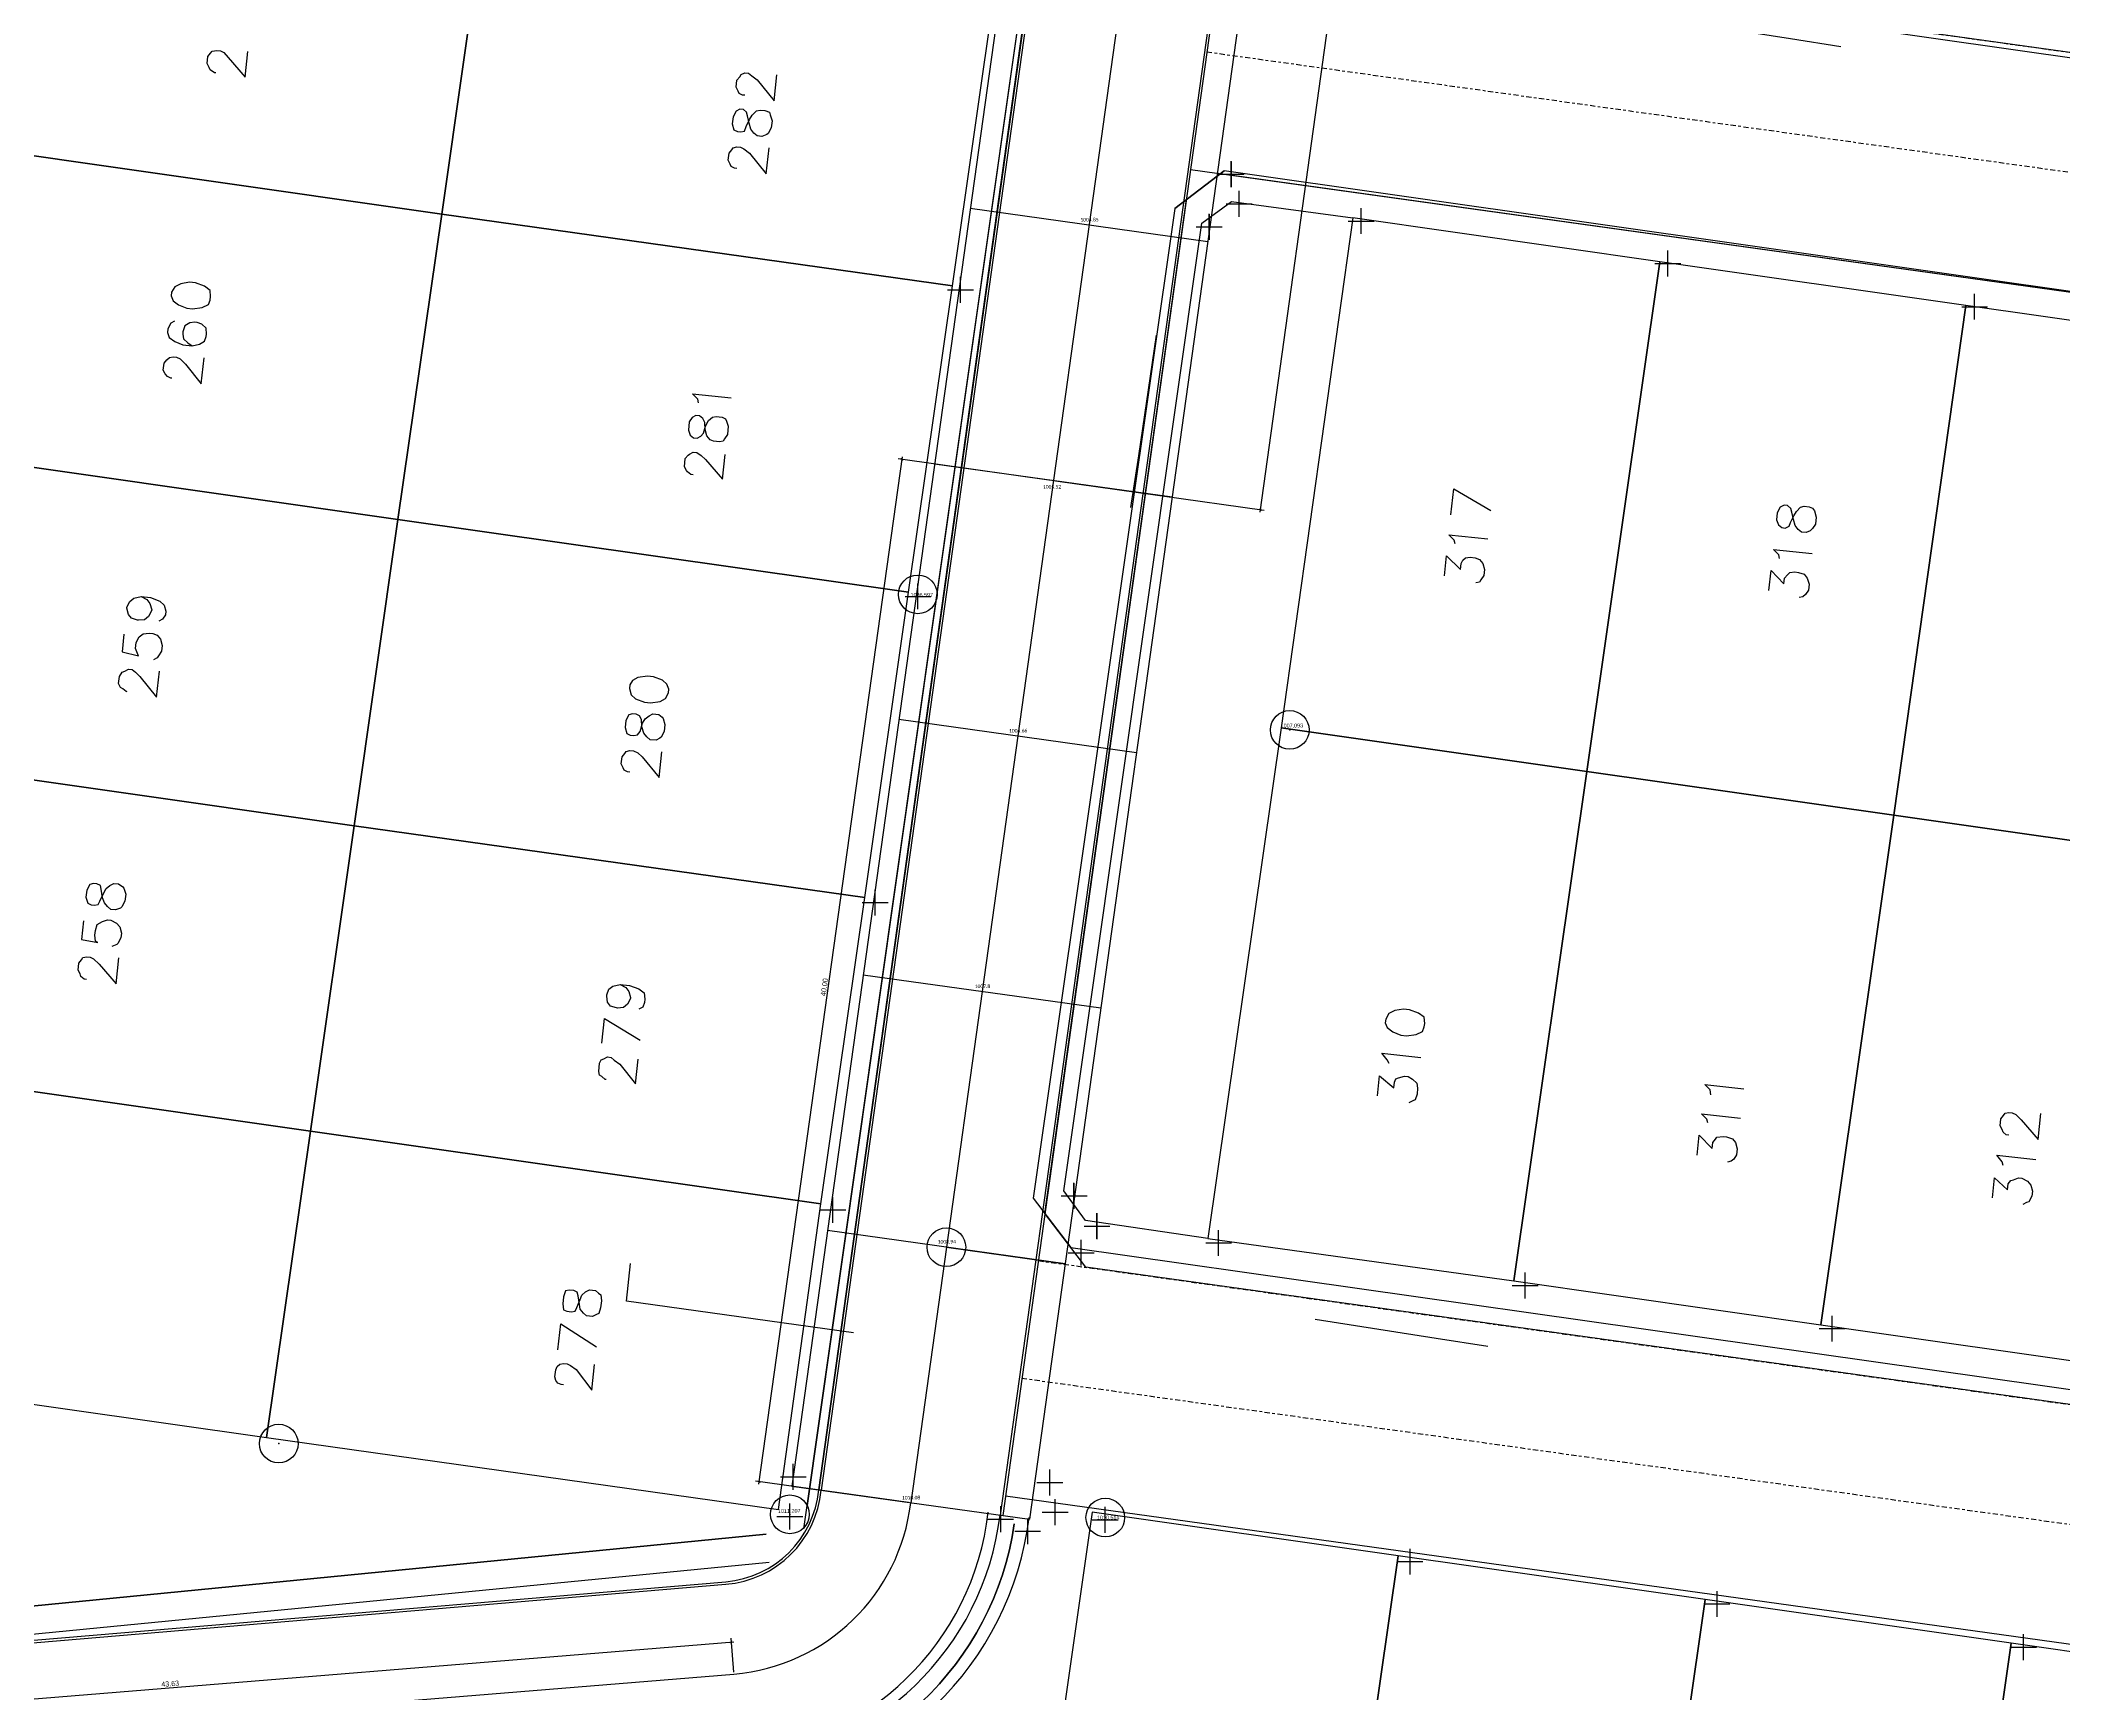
# Model space of a CAD drawing. Header units: metres. Extents: x 678 to 2349, y 417 to 1219.
# Drawn here: x 1001.6 to 1080, y 856.3 to 920.4 of the extents above; entities that cross this region are included whole.
import ezdxf

# ---------------------------------------------------------------- set-up
doc = ezdxf.new("R2010")
doc.units = ezdxf.units.M
doc.header["$PDMODE"] = 32
doc.header["$PDSIZE"] = 1.5
doc.linetypes.add('CENTRO1', pattern=[0.44, 0.2, -0.08, 0.08, -0.08])
for name, color, linetype in [('12-CONDICIONES EXISTENTES', 2, 'Continuous'), ('C-ROAD-CNTR-N', 92, 'Continuous'), ('C-ROAD-PROF-TEXT', 11, 'Continuous'), ('linea 1', 1, 'Continuous'), ('LOTE 243', 1, 'Continuous'), ('V-NODE', 1, 'Continuous')]:
    doc.layers.add(name, color=color, linetype=linetype)
doc.layers.add('PDF2_area escolar', color=7, linetype='Continuous', true_color=0x989898)
doc.layers.add('PDF_Geometry', color=7, linetype='Continuous', true_color=0x797979)
doc.styles.add('CITY2', font='stylu.ttf', dxfattribs={"height": 0.2})
doc.styles.get("Standard").update_dxf_attribs({"font": 'arial.ttf'})
doc.dimstyles.new('COTAS2', dxfattribs={"dimtxt": 0.02, "dimasz": 0.1, "dimexe": 0.15, "dimexo": 0.08, "dimgap": 0.05, "dimtad": 1, "dimzin": 0, "dimdsep": 46, "dimtxsty": 'CITY2', "dimblk": 'ARCHTICK', "dimcen": 1, "dimdle": 0.1, "dimclrd": 1, "dimclre": 1, "dimclrt": 2, "dimadec": 0, "dimazin": 0, "dimtfac": 1, "dimtofl": 0, "dimtmove": 0, "dimatfit": 3, "dimldrblk": 'ARCHTICK', "dimfxl": 0.18, "dimtolj": 1, "dimtzin": 0, "dimarcsym": 0})

# ---------------------------------------------------------------- blocks, each defined once
blk = doc.blocks.new('base')
at = {"layer": 'PDF_Geometry', "lineweight": 25, "extrusion": (-0.000787417, 0.063364, 0.99799), "elevation": 0.026}
for points in [[(-314.355, -197.288), (-299.601, -195.681), (-292.744, -194.188), (-282.663, -192.111), (-274.476, -190.361), (-258.037, -185.154), (-248.029, -180.61), (-240.539, -177.71), (-228.643, -174.042), (-222.733, -172.714), (-217.384, -171.04), (-209.935, -169.248), (-202.16, -164.759), (-196.196, -160.284), (-195.073, -159.817), (-178.095, -157.457), (-154.298, -156.614), (-136.667, -154.611), (-124.436, -153.164), (-118.066, -151.474), (-100.79, -146.646), (-80.955, -140.967), (-73.385, -139.328), (-61.694, -135.822), (-40.504, -131.604), (-37.727, -130.872), (-17.661, -129.441), (1.311, -127.461), (21.092, -124.929), (41.006, -122.83), (47.376, -123.458), (63.592, -123.186), (81.402, -124.312), (85.639, -96.072), (88.705, -66.393), (92.811, -40.781), (97.16, -22.386), (100.596, -1.562), (102.483, 8.32), (109.691, 37.361), (117.528, 76.62), (126.217, 115.638), (131.513, 149.592), (134.682, 173.973), (136.916, 195.591), (139.956, 229.678), (141.558, 250.676), (142.614, 271.37), (143.252, 283.21), (147.066, 312.938), (152.58, 355.631), (153.554, 396.042), (150.869, 418.02), (151.777, 438.639), (150.959, 458.028), (151.777, 438.639), (150.869, 418.02), (153.554, 396.042), (152.58, 355.631), (147.066, 312.938), (143.252, 283.21), (142.614, 271.37), (141.558, 250.676), (139.956, 229.678), (136.916, 195.591), (134.682, 173.973), (131.513, 149.592), (126.217, 115.638), (117.528, 76.62), (109.691, 37.361), (102.483, 8.32), (100.596, -1.562), (97.16, -22.386), (92.811, -40.781), (88.705, -66.393), (85.639, -96.072), (81.402, -124.312), (63.592, -123.186), (47.376, -123.458), (41.006, -122.83), (21.092, -124.929), (1.311, -127.461), (-17.661, -129.441), (-37.727, -130.872), (-40.504, -131.604), (-61.694, -135.822), (-73.385, -139.328), (-80.955, -140.967), (-100.79, -146.646), (-118.066, -151.474), (-124.436, -153.164), (-136.667, -154.611), (-154.298, -156.614), (-178.095, -157.457), (-195.073, -159.817), (-196.196, -160.284), (-202.16, -164.759), (-209.935, -169.248), (-217.384, -171.04), (-222.733, -172.714), (-228.643, -174.042), (-240.539, -177.71), (-248.029, -180.61), (-258.037, -185.154), (-274.476, -190.361), (-282.663, -192.111), (-292.744, -194.188), (-299.601, -195.681), (-314.355, -197.288), (-312.178, -178.446), (-309.146, -157.898), (-306.876, -132.899), (-305.823, -118.002), (-298.643, -78.802), (-291.055, -45.077), (-282.252, -15.116), (-275.645, 10.473), (-270.319, 33.898), (-263.825, 63.164), (-258.15, 86.408), (-284.424, 123.888)], [(-255.13, 108.395), (-164.82, 94.361), (-163.424, 92.477), (-169.398, 54.06), (-171.282, 52.664), (-262.916, 66.857)], [(-146.68, 154.869), (-157.559, 84.583), (-156.209, 82.704), (-117.746, 76.726), (-115.862, 78.122), (-117.746, 76.726)], [(-146.524, 155.778), (-157.559, 84.583), (-157.277, 86.543), (-157.911, 86.666), (-158.199, 84.66), (-157.559, 84.583)], [(-180.755, 97.579), (-185.481, 98.38), (-187.436, 98.709)], [(-124.434, 98.955), (-124.389, 98.949), (-124.217, 98.836), (-124.182, 98.739), (-124.107, 98.591), (-124.14, 98.317), (-124.248, 98.191), (-124.305, 98.105), (-124.493, 98.081), (-124.63, 98.098), (-124.762, 98.16), (-124.923, 98.365), (-125.572, 99.138), (-125.693, 98.133)], [(-144.934, 100.08), (-144.842, 100.069), (-144.711, 100.007), (-144.676, 99.91), (-144.601, 99.762), (-144.634, 99.487), (-144.742, 99.361), (-144.799, 99.275), (-144.947, 99.201), (-145.084, 99.217), (-145.21, 99.325), (-145.422, 99.49), (-146.066, 100.309), (-146.187, 99.303)], [(-144.592, 102.914), (-144.501, 102.903), (-144.369, 102.841), (-144.335, 102.744), (-144.26, 102.596), (-144.293, 102.321), (-144.401, 102.195), (-144.458, 102.109), (-144.6, 102.08), (-144.737, 102.097), (-144.869, 102.159), (-145.081, 102.323), (-145.724, 103.143), (-145.845, 102.137)], [(-253.279, 117.214), (-163.472, 103.241), (-161.537, 104.677), (-155.57, 143.049), (-157.006, 144.984), (-245.635, 158.722)], [(-162.327, 144.698), (-157.595, 143.942), (-156.762, 142.775), (-162.579, 105.266), (-163.746, 104.433), (-168.437, 105.137)], [(-122.718, 108.579), (-122.57, 108.654), (-122.451, 108.871), (-122.435, 109.008), (-122.504, 109.202), (-122.716, 109.367), (-123.025, 109.497), (-123.391, 109.541), (-123.676, 109.483), (-123.875, 109.367), (-123.943, 109.19), (-123.954, 109.099), (-123.936, 108.865), (-123.77, 108.706), (-123.592, 108.638), (-123.501, 108.627), (-123.313, 108.65), (-123.113, 108.766), (-123.04, 108.989), (-123.029, 109.08), (-123.053, 109.268), (-123.219, 109.427), (-123.391, 109.541)], [(-160.76, 109.591), (-160.01, 114.277), (-159.676, 116.277)], [(-122.591, 110.789), (-122.546, 110.784), (-122.414, 110.722), (-122.334, 110.619), (-122.259, 110.471), (-122.292, 110.197), (-122.4, 110.071), (-122.502, 109.99), (-122.645, 109.961), (-122.782, 109.978), (-122.913, 110.04), (-123.12, 110.25), (-123.723, 111.018), (-123.844, 110.013)], [(-142.988, 111.995), (-142.959, 111.852), (-142.753, 111.642), (-144.261, 111.823)], [(-142.744, 114.794), (-142.652, 114.783), (-142.526, 114.675), (-142.486, 114.624), (-142.411, 114.476), (-142.45, 114.156), (-142.558, 114.03), (-142.609, 113.989), (-142.757, 113.914), (-142.894, 113.931), (-143.066, 114.044), (-143.232, 114.204), (-143.881, 114.977), (-143.997, 114.017)], [(-172.098, 116.707), (-172.219, 115.702), (-173.645, 116.569)], [(-172.24, 117.838), (-172.211, 117.695), (-172.004, 117.485), (-173.513, 117.666)], [(-171.812, 119.084), (-171.905, 118.307), (-172.444, 118.836), (-172.472, 118.607), (-172.534, 118.476), (-172.637, 118.395), (-172.825, 118.372), (-173.008, 118.394), (-173.185, 118.461), (-173.306, 118.615), (-173.37, 118.855), (-173.342, 119.083), (-173.229, 119.255), (-173.172, 119.341), (-173.029, 119.37)], [(-184.812, 118.564), (-184.783, 118.421), (-184.576, 118.211), (-186.084, 118.393)], [(-184.383, 119.811), (-184.477, 119.034), (-184.97, 119.557), (-184.998, 119.328), (-185.106, 119.202), (-185.208, 119.122), (-185.397, 119.098), (-185.534, 119.115), (-185.757, 119.188), (-185.877, 119.341), (-185.941, 119.581), (-185.914, 119.81), (-185.8, 119.981), (-185.698, 120.062), (-185.555, 120.091)], [(-121.293, 119.258), (-121.51, 119.377), (-121.631, 119.53), (-121.695, 119.77), (-121.689, 119.816), (-121.57, 120.033), (-121.417, 120.154), (-121.183, 120.172), (-121.137, 120.167), (-120.914, 120.093), (-120.793, 119.94), (-120.729, 119.7), (-120.735, 119.654), (-120.854, 119.437), (-121.007, 119.316), (-121.293, 119.258), (-121.658, 119.302), (-122.013, 119.437), (-122.179, 119.597), (-122.243, 119.836), (-122.227, 119.973), (-122.113, 120.145), (-121.965, 120.22)], [(-120.608, 120.706), (-120.526, 121.391), (-121.155, 121.56), (-121.12, 121.463), (-121.05, 121.269), (-121.078, 121.04), (-121.197, 120.823), (-121.351, 120.702), (-121.585, 120.684), (-121.722, 120.701), (-121.899, 120.768), (-122.02, 120.922), (-122.084, 121.162), (-122.056, 121.39), (-121.943, 121.562), (-121.886, 121.648), (-121.738, 121.723)], [(-120.71, 122.944), (-120.664, 122.938), (-120.538, 122.83), (-120.452, 122.774), (-120.377, 122.625), (-120.41, 122.351), (-120.523, 122.179), (-120.62, 122.145), (-120.768, 122.07), (-120.906, 122.086), (-121.032, 122.194), (-121.198, 122.353), (-121.841, 123.173), (-121.962, 122.167)], [(-140.151, 126.306), (-140.06, 126.295), (-139.928, 126.233), (-139.893, 126.136), (-139.819, 125.988), (-139.852, 125.714), (-139.96, 125.587), (-140.016, 125.502), (-140.159, 125.472), (-140.296, 125.489), (-140.473, 125.557), (-140.64, 125.716), (-141.283, 126.535), (-141.404, 125.53)], [(-118.899, 131.814), (-118.811, 132.546), (-119.445, 132.668), (-119.359, 132.612), (-119.341, 132.378), (-119.363, 132.195), (-119.436, 131.972), (-119.636, 131.857), (-119.83, 131.787), (-119.967, 131.804), (-120.184, 131.923), (-120.305, 132.076), (-120.369, 132.316), (-120.347, 132.499), (-120.228, 132.716), (-120.177, 132.756), (-119.983, 132.826)], [(-118.995, 134.098), (-118.903, 134.087), (-118.777, 133.979), (-118.743, 133.882), (-118.668, 133.734), (-118.701, 133.46), (-118.809, 133.334), (-118.865, 133.248), (-119.008, 133.218), (-119.145, 133.235), (-119.277, 133.297), (-119.483, 133.508), (-120.132, 134.281), (-120.253, 133.276)], [(-139.668, 134.548), (-139.886, 134.667), (-140.006, 134.821), (-140.07, 135.061), (-140.065, 135.106), (-139.946, 135.324), (-139.792, 135.444), (-139.558, 135.463), (-139.512, 135.457), (-139.289, 135.384), (-139.169, 135.23), (-139.151, 134.996), (-139.156, 134.95), (-139.229, 134.727), (-139.383, 134.607), (-139.668, 134.548), (-140.034, 134.592), (-140.389, 134.728), (-140.601, 134.893), (-140.619, 135.127), (-140.602, 135.264), (-140.535, 135.441), (-140.386, 135.516)], [(-138.93, 136.824), (-139.046, 135.865), (-140.426, 136.726)], [(-139.085, 138.234), (-139.039, 138.229), (-138.913, 138.121), (-138.827, 138.064), (-138.798, 137.921), (-138.837, 137.601), (-138.899, 137.47), (-138.996, 137.435), (-139.144, 137.36), (-139.281, 137.377), (-139.407, 137.485), (-139.619, 137.649), (-140.222, 138.418), (-140.338, 137.458)], [(-169.44, 137.996), (-169.365, 137.848), (-169.164, 137.592), (-170.673, 137.774)], [(-168.966, 139.237), (-169.06, 138.46), (-169.604, 138.943), (-169.632, 138.715), (-169.694, 138.583), (-169.791, 138.549), (-170.031, 138.485), (-170.168, 138.501), (-170.34, 138.615), (-170.506, 138.774), (-170.53, 138.962), (-170.502, 139.191), (-170.429, 139.414), (-170.332, 139.448), (-170.184, 139.523)], [(-181.889, 139.357), (-181.866, 139.169), (-181.659, 138.958), (-183.167, 139.14)], [(-181.757, 140.454), (-181.728, 140.311), (-181.521, 140.101), (-183.03, 140.283)], [(-193.415, 141.07), (-193.323, 141.059), (-193.197, 140.951), (-193.163, 140.854), (-193.088, 140.706), (-193.121, 140.432), (-193.229, 140.306), (-193.285, 140.22), (-193.428, 140.191), (-193.565, 140.207), (-193.697, 140.269), (-193.903, 140.48), (-194.552, 141.253), (-194.673, 140.248)], [(-181.329, 141.701), (-181.422, 140.924), (-181.916, 141.447), (-181.943, 141.218), (-182.051, 141.092), (-182.108, 141.006), (-182.342, 140.988), (-182.479, 141.005), (-182.702, 141.078), (-182.823, 141.231), (-182.887, 141.471), (-182.859, 141.7), (-182.746, 141.871), (-182.643, 141.952), (-182.501, 141.981)], [(-193.18, 142.247), (-193.151, 142.105), (-192.95, 141.849), (-194.458, 142.03)], [(-192.752, 143.494), (-192.845, 142.717), (-193.344, 143.195), (-193.372, 142.966), (-193.48, 142.84), (-193.577, 142.805), (-193.771, 142.736), (-193.908, 142.752), (-194.125, 142.871), (-194.246, 143.025), (-194.31, 143.265), (-194.288, 143.447), (-194.169, 143.665), (-194.072, 143.7), (-193.924, 143.775)], [(-148.552, 148.185), (-139.763, 146.848), (-139.939, 145.385)], [(-137.082, 148.704), (-137.203, 147.699), (-138.577, 148.606)], [(-166.441, 147.883), (-171.121, 148.678), (-173.121, 149.012)], [(-137.288, 150.074), (-137.196, 150.063), (-137.065, 150.001), (-136.984, 149.898), (-136.955, 149.756), (-136.988, 149.481), (-137.05, 149.35), (-137.153, 149.269), (-137.295, 149.24), (-137.433, 149.257), (-137.564, 149.319), (-137.776, 149.484), (-138.374, 150.298), (-138.495, 149.292)], [(-106.886, 160.323), (-145.165, 157.051)]]:
    blk.add_lwpolyline(points, dxfattribs=at)
for points in [[(-194.724, 97.871), (-206.604, 99.72), (-209.68, 79.965), (-197.8, 78.117)], [(-133.128, 104.547), (-134.976, 92.667), (-115.222, 89.591), (-113.373, 101.471)], [(-152.888, 107.577), (-154.731, 95.742), (-134.976, 92.667), (-133.128, 104.547)], [(-144.431, 101.179), (-144.494, 101.418), (-144.626, 101.48), (-144.763, 101.497), (-144.906, 101.468), (-144.974, 101.29), (-145.098, 101.027), (-145.211, 100.855), (-145.371, 100.689), (-145.513, 100.66), (-145.696, 100.682), (-145.873, 100.75), (-145.908, 100.847), (-145.972, 101.086), (-145.939, 101.36), (-145.82, 101.578), (-145.769, 101.618), (-145.575, 101.687), (-145.392, 101.665), (-145.266, 101.557), (-145.145, 101.404), (-145.081, 101.164), (-145.023, 100.879), (-144.994, 100.736), (-144.868, 100.628), (-144.731, 100.612), (-144.583, 100.687), (-144.464, 100.904)], [(-131.284, 116.381), (-133.128, 104.547), (-113.373, 101.471), (-111.53, 113.305)], [(-151.039, 119.457), (-152.888, 107.577), (-133.128, 104.547), (-131.284, 116.381)], [(-165.408, 124.897), (-177.242, 126.741), (-180.318, 106.986), (-168.437, 105.137)], [(-177.242, 126.741), (-189.122, 128.589), (-192.152, 108.829), (-180.318, 106.986)], [(-122.606, 107.591), (-122.675, 107.785), (-122.887, 107.95), (-123.196, 108.08), (-123.424, 108.107), (-123.801, 108.06), (-124.046, 107.951), (-124.114, 107.773), (-124.13, 107.636), (-124.112, 107.402), (-123.9, 107.237), (-123.546, 107.102), (-123.317, 107.074), (-122.986, 107.127), (-122.741, 107.237), (-122.622, 107.454)], [(-189.122, 128.589), (-200.956, 130.432), (-204.032, 110.678), (-192.152, 108.829)], [(-142.582, 113.059), (-142.651, 113.253), (-142.777, 113.36), (-142.915, 113.377), (-143.063, 113.302), (-143.171, 113.176), (-143.249, 112.907), (-143.368, 112.69), (-143.522, 112.569), (-143.665, 112.54), (-143.893, 112.567), (-144.025, 112.63), (-144.059, 112.727), (-144.129, 112.92), (-144.09, 113.24), (-143.977, 113.412), (-143.92, 113.498), (-143.777, 113.527), (-143.549, 113.5), (-143.417, 113.438), (-143.297, 113.284), (-143.233, 113.044), (-143.22, 112.765), (-143.145, 112.616), (-143.019, 112.509), (-142.882, 112.492), (-142.734, 112.567), (-142.62, 112.739)], [(-129.436, 128.261), (-131.284, 116.381), (-111.53, 113.305), (-109.681, 125.186)], [(-184.714, 117.068), (-184.783, 117.262), (-184.909, 117.37), (-185.046, 117.386), (-185.195, 117.312), (-185.257, 117.18), (-185.381, 116.917), (-185.495, 116.745), (-185.654, 116.579), (-185.796, 116.549), (-185.979, 116.571), (-186.111, 116.634), (-186.191, 116.736), (-186.255, 116.976), (-186.222, 117.25), (-186.109, 117.422), (-186.006, 117.502), (-185.858, 117.577), (-185.675, 117.555), (-185.549, 117.447), (-185.429, 117.293), (-185.365, 117.054), (-185.306, 116.769), (-185.277, 116.626), (-185.151, 116.518), (-185.014, 116.502), (-184.866, 116.576), (-184.747, 116.794)], [(-149.196, 131.291), (-151.039, 119.457), (-131.284, 116.381), (-129.436, 128.261)], [(-140.171, 123.063), (-140.235, 123.302), (-140.401, 123.461), (-140.756, 123.597), (-140.984, 123.624), (-141.361, 123.577), (-141.56, 123.462), (-141.679, 123.244), (-141.696, 123.107), (-141.627, 122.913), (-141.46, 122.754), (-141.106, 122.619), (-140.877, 122.591), (-140.5, 122.639), (-140.301, 122.754), (-140.188, 122.925)], [(-139.989, 124.571), (-140.053, 124.81), (-140.185, 124.873), (-140.322, 124.889), (-140.465, 124.86), (-140.572, 124.734), (-140.657, 124.419), (-140.77, 124.248), (-140.924, 124.127), (-141.072, 124.052), (-141.301, 124.08), (-141.427, 124.188), (-141.467, 124.239), (-141.531, 124.478), (-141.498, 124.753), (-141.379, 124.97), (-141.327, 125.01), (-141.179, 125.085), (-140.951, 125.058), (-140.825, 124.95), (-140.704, 124.796), (-140.64, 124.557), (-140.628, 124.277), (-140.553, 124.129), (-140.421, 124.066), (-140.284, 124.05), (-140.141, 124.079), (-140.022, 124.297)], [(-162.327, 144.698), (-174.166, 146.495), (-177.242, 126.741), (-165.408, 124.897)], [(-127.593, 140.096), (-129.436, 128.261), (-109.681, 125.186), (-107.838, 137.02)], [(-174.166, 146.495), (-186.047, 148.344), (-189.122, 128.589), (-177.242, 126.741)], [(-186.047, 148.344), (-197.881, 150.187), (-200.956, 130.432), (-189.122, 128.589)], [(-147.347, 143.171), (-149.196, 131.291), (-129.436, 128.261), (-127.593, 140.096)], [(-119.009, 130.9), (-119.073, 131.14), (-119.205, 131.202), (-119.342, 131.218), (-119.484, 131.189), (-119.547, 131.058), (-119.671, 130.794), (-119.79, 130.577), (-119.944, 130.456), (-120.092, 130.381), (-120.275, 130.403), (-120.446, 130.517), (-120.487, 130.568), (-120.55, 130.808), (-120.517, 131.082), (-120.398, 131.299), (-120.347, 131.34), (-120.153, 131.409), (-119.971, 131.387), (-119.844, 131.279), (-119.724, 131.125), (-119.654, 130.931), (-119.602, 130.601), (-119.572, 130.458), (-119.441, 130.396), (-119.304, 130.379), (-119.161, 130.408), (-119.042, 130.626)], [(-169.308, 136.404), (-169.377, 136.597), (-169.589, 136.762), (-169.898, 136.892), (-170.127, 136.92), (-170.503, 136.872), (-170.748, 136.763), (-170.816, 136.585), (-170.833, 136.448), (-170.814, 136.214), (-170.602, 136.049), (-170.248, 135.914), (-170.019, 135.886), (-169.688, 135.939), (-169.443, 136.049), (-169.324, 136.266)], [(-125.744, 151.976), (-127.593, 140.096), (-107.838, 137.02), (-105.99, 148.9)], [(-145.55, 155.011), (-147.347, 143.171), (-127.593, 140.096), (-125.744, 151.976)], [(-137.296, 146.922), (-137.315, 147.156), (-137.446, 147.218), (-137.629, 147.24), (-137.772, 147.211), (-137.834, 147.079), (-137.964, 146.77), (-138.032, 146.593), (-138.185, 146.473), (-138.333, 146.398), (-138.562, 146.425), (-138.688, 146.533), (-138.774, 146.59), (-138.792, 146.824), (-138.759, 147.098), (-138.686, 147.321), (-138.589, 147.356), (-138.441, 147.431), (-138.212, 147.403), (-138.086, 147.295), (-137.966, 147.142), (-137.942, 146.953), (-137.889, 146.622), (-137.86, 146.48), (-137.728, 146.417), (-137.545, 146.395), (-137.403, 146.425), (-137.33, 146.648)], [(-154.633, 175.071), (-166.467, 176.914), (-169.548, 157.114), (-157.714, 155.271)], [(-145.063, 155.972), (-106.784, 159.244)], [(-166.467, 176.914), (-178.353, 178.717), (-181.428, 158.963), (-169.548, 157.114)], [(-178.353, 178.717), (-190.187, 180.56), (-193.263, 160.806), (-181.428, 158.963)], [(-190.187, 180.56), (-202.067, 182.409), (-205.143, 162.654), (-193.263, 160.806)]]:
    blk.add_lwpolyline(points, close=True, dxfattribs=at)
blk.add_lwpolyline([(-143.883, 165.663, 0.347538), (-154.688, 155.69, -0.347538)], format="xyb", close=True, dxfattribs=at)
blk = doc.blocks.new('_ArchTick')
at = {"color": 0, "linetype": 'ByBlock', "const_width": 0.15}
blk.add_lwpolyline([(-0.5, -0.5), (0.5, 0.5)], dxfattribs=at)
blk = doc.blocks.new('*D4399')
at = {"layer": '12-CONDICIONES EXISTENTES', "color": 1, "lineweight": -2, "transparency": 16777216}
blk.add_line((984.794, 854.767), (1028.475, 858.323), dxfattribs=at)
at = {"layer": '12-CONDICIONES EXISTENTES', "color": 1, "linetype": 'Continuous', "lineweight": -2, "transparency": 16777216}
for p, q in [((1028.471, 857.15), (1028.364, 858.465)), ((984.988, 853.61), (984.881, 854.925))]:
    blk.add_line(p, q, dxfattribs=at)
at = {"layer": 'Defpoints', "color": 0, "transparency": 16777216}
for p in [(1028.376, 858.315), (1028.477, 857.07, 2010.208), (984.995, 853.53, 2010.087)]:
    blk.add_point(p, dxfattribs=at)
at = {"layer": '12-CONDICIONES EXISTENTES', "color": 1, "lineweight": -2, "transparency": 16777216, "xscale": 0.1, "yscale": 0.1, "zscale": 0.1}
for p, rotation in [((1028.376, 858.315), 4.654790695715179), ((984.894, 854.775), 184.6547906957151)]:
    blk.add_blockref('_ArchTick', p, dxfattribs=dict(at, rotation=rotation))
at = {"layer": '12-CONDICIONES EXISTENTES', "color": 2, "transparency": 16777216, "insert": (1006.622, 856.699), "char_height": 0.2, "attachment_point": 5, "rotation": 4.65479, "style": 'CITY2'}
blk.add_mtext('\\A1;43.63', dxfattribs=at)
blk = doc.blocks.new('*U4421')
at = {"color": 0, "linetype": 'ByBlock', "lineweight": -2, "transparency": 16777216}
for p, q in [((-1, 0), (1, 0)), ((0, -1), (0, 1))]:
    blk.add_line(p, q, dxfattribs=at)
blk = doc.blocks.new('*U4529', base_point=(1047.753, 915.207, 1005.418))
at = {"layer": 'V-NODE', "color": 5, "lineweight": -2, "xscale": 0.5, "yscale": 0.5, "zscale": 0.5}
blk.add_blockref('*U4421', (1047.753, 915.207, 1005.418), dxfattribs=at)
blk = doc.blocks.new('*U4532', base_point=(1048.057, 914.06, 1005.386))
at = {"layer": 'V-NODE', "color": 5, "lineweight": -2, "xscale": 0.5, "yscale": 0.5, "zscale": 0.5}
blk.add_blockref('*U4421', (1048.057, 914.06, 1005.386), dxfattribs=at)
blk = doc.blocks.new('*U4535', base_point=(1046.901, 913.166, 1005.465))
at = {"layer": 'V-NODE', "color": 5, "lineweight": -2, "xscale": 0.5, "yscale": 0.5, "zscale": 0.5}
blk.add_blockref('*U4421', (1046.901, 913.166, 1005.465), dxfattribs=at)
blk = doc.blocks.new('*U4538', base_point=(1052.785, 913.394, 1005.537))
at = {"layer": 'V-NODE', "color": 5, "lineweight": -2, "xscale": 0.5, "yscale": 0.5, "zscale": 0.5}
blk.add_blockref('*U4421', (1052.785, 913.394, 1005.537), dxfattribs=at)
blk = doc.blocks.new('*U4541', base_point=(1064.669, 911.752, 1005.638))
at = {"layer": 'V-NODE', "color": 5, "lineweight": -2, "xscale": 0.5, "yscale": 0.5, "zscale": 0.5}
blk.add_blockref('*U4421', (1064.669, 911.752, 1005.638), dxfattribs=at)
blk = doc.blocks.new('*U4544', base_point=(1076.563, 910.076, 1005.659))
at = {"layer": 'V-NODE', "color": 5, "lineweight": -2, "xscale": 0.5, "yscale": 0.5, "zscale": 0.5}
blk.add_blockref('*U4421', (1076.563, 910.076, 1005.659), dxfattribs=at)
blk = doc.blocks.new('*U4586', base_point=(1071.041, 870.468, 1009.276))
at = {"layer": 'V-NODE', "color": 5, "lineweight": -2, "xscale": 0.5, "yscale": 0.5, "zscale": 0.5}
blk.add_blockref('*U4421', (1071.041, 870.468, 1009.276), dxfattribs=at)
blk = doc.blocks.new('*U4589', base_point=(1059.142, 872.137, 1009.463))
at = {"layer": 'V-NODE', "color": 5, "lineweight": -2, "xscale": 0.5, "yscale": 0.5, "zscale": 0.5}
blk.add_blockref('*U4421', (1059.142, 872.137, 1009.463), dxfattribs=at)
blk = doc.blocks.new('*U4592', base_point=(1047.258, 873.786, 1009.532))
at = {"layer": 'V-NODE', "color": 5, "lineweight": -2, "xscale": 0.5, "yscale": 0.5, "zscale": 0.5}
blk.add_blockref('*U4421', (1047.258, 873.786, 1009.532), dxfattribs=at)
blk = doc.blocks.new('*U4595', base_point=(1042.545, 874.442, 1009.504))
at = {"layer": 'V-NODE', "color": 5, "lineweight": -2, "xscale": 0.5, "yscale": 0.5, "zscale": 0.5}
blk.add_blockref('*U4421', (1042.545, 874.442, 1009.504), dxfattribs=at)
blk = doc.blocks.new('*U4598', base_point=(1041.927, 873.407, 1009.596))
at = {"layer": 'V-NODE', "color": 5, "lineweight": -2, "xscale": 0.5, "yscale": 0.5, "zscale": 0.5}
blk.add_blockref('*U4421', (1041.927, 873.407, 1009.596), dxfattribs=at)
blk = doc.blocks.new('*U4601', base_point=(1041.66, 875.609, 1009.384))
at = {"layer": 'V-NODE', "color": 5, "lineweight": -2, "xscale": 0.5, "yscale": 0.5, "zscale": 0.5}
blk.add_blockref('*U4421', (1041.66, 875.609, 1009.384), dxfattribs=at)
blk = doc.blocks.new('*U4604', base_point=(1042.861, 863.057, 1010.509))
at = {"layer": 'V-NODE', "color": 5, "lineweight": -2, "xscale": 0.5, "yscale": 0.5, "zscale": 0.5}
blk.add_blockref('*U4421', (1042.861, 863.057, 1010.509), dxfattribs=at)
blk = doc.blocks.new('*U4607', base_point=(1040.922, 863.353, 1010.575))
at = {"layer": 'V-NODE', "color": 5, "lineweight": -2, "xscale": 0.5, "yscale": 0.5, "zscale": 0.5}
blk.add_blockref('*U4421', (1040.922, 863.353, 1010.575), dxfattribs=at)
blk = doc.blocks.new('*U4610', base_point=(1040.711, 864.508, 1010.57))
at = {"layer": 'V-NODE', "color": 5, "lineweight": -2, "xscale": 0.5, "yscale": 0.5, "zscale": 0.5}
blk.add_blockref('*U4421', (1040.711, 864.508, 1010.57), dxfattribs=at)
blk = doc.blocks.new('*U4613', base_point=(1054.681, 861.434, 1010.481))
at = {"layer": 'V-NODE', "color": 5, "lineweight": -2, "xscale": 0.5, "yscale": 0.5, "zscale": 0.5}
blk.add_blockref('*U4421', (1054.681, 861.434, 1010.481), dxfattribs=at)
blk = doc.blocks.new('*U4616', base_point=(1066.578, 859.794, 1010.636))
at = {"layer": 'V-NODE', "color": 5, "lineweight": -2, "xscale": 0.5, "yscale": 0.5, "zscale": 0.5}
blk.add_blockref('*U4421', (1066.578, 859.794, 1010.636), dxfattribs=at)
blk = doc.blocks.new('*U4619', base_point=(1078.456, 858.122, 1010.551))
at = {"layer": 'V-NODE', "color": 5, "lineweight": -2, "xscale": 0.5, "yscale": 0.5, "zscale": 0.5}
blk.add_blockref('*U4421', (1078.456, 858.122, 1010.551), dxfattribs=at)
blk = doc.blocks.new('*U4640', base_point=(1030.638, 863.185, 1011.203))
at = {"layer": 'V-NODE', "color": 5, "lineweight": -2, "xscale": 0.5, "yscale": 0.5, "zscale": 0.5}
blk.add_blockref('*U4421', (1030.638, 863.185, 1011.203), dxfattribs=at)
blk = doc.blocks.new('*U4643', base_point=(1030.773, 864.724, 1010.566))
at = {"layer": 'V-NODE', "color": 5, "lineweight": -2, "xscale": 0.5, "yscale": 0.5, "zscale": 0.5}
blk.add_blockref('*U4421', (1030.773, 864.724, 1010.566), dxfattribs=at)
blk = doc.blocks.new('*U4646', base_point=(1032.307, 875.066, 1009.573))
at = {"layer": 'V-NODE', "color": 5, "lineweight": -2, "xscale": 0.5, "yscale": 0.5, "zscale": 0.5}
blk.add_blockref('*U4421', (1032.307, 875.066, 1009.573), dxfattribs=at)
blk = doc.blocks.new('*U4649', base_point=(1033.946, 886.98, 1007.905))
at = {"layer": 'V-NODE', "color": 5, "lineweight": -2, "xscale": 0.5, "yscale": 0.5, "zscale": 0.5}
blk.add_blockref('*U4421', (1033.946, 886.98, 1007.905), dxfattribs=at)
blk = doc.blocks.new('*U4652', base_point=(1035.604, 898.848, 1006.598))
at = {"layer": 'V-NODE', "color": 5, "lineweight": -2, "xscale": 0.5, "yscale": 0.5, "zscale": 0.5}
blk.add_blockref('*U4421', (1035.604, 898.848, 1006.598), dxfattribs=at)
blk = doc.blocks.new('*U4655', base_point=(1037.256, 910.732, 1005.7))
at = {"layer": 'V-NODE', "color": 5, "lineweight": -2, "xscale": 0.5, "yscale": 0.5, "zscale": 0.5}
blk.add_blockref('*U4421', (1037.256, 910.732, 1005.7), dxfattribs=at)
blk = doc.blocks.new('*U4763', base_point=(1047.744, 915.213, 1005.417))
at = {"layer": 'V-NODE', "color": 5, "lineweight": -2, "xscale": 0.5, "yscale": 0.5, "zscale": 0.5}
blk.add_blockref('*U4421', (1047.744, 915.213, 1005.417), dxfattribs=at)
blk = doc.blocks.new('*U4766', base_point=(1048.054, 914.062, 1005.387))
at = {"layer": 'V-NODE', "color": 5, "lineweight": -2, "xscale": 0.5, "yscale": 0.5, "zscale": 0.5}
blk.add_blockref('*U4421', (1048.054, 914.062, 1005.387), dxfattribs=at)
blk = doc.blocks.new('*U4769', base_point=(1046.894, 913.17, 1005.467))
at = {"layer": 'V-NODE', "color": 5, "lineweight": -2, "xscale": 0.5, "yscale": 0.5, "zscale": 0.5}
blk.add_blockref('*U4421', (1046.894, 913.17, 1005.467), dxfattribs=at)
blk = doc.blocks.new('*U4772', base_point=(1041.653, 875.613, 1009.386))
at = {"layer": 'V-NODE', "color": 5, "lineweight": -2, "xscale": 0.5, "yscale": 0.5, "zscale": 0.5}
blk.add_blockref('*U4421', (1041.653, 875.613, 1009.386), dxfattribs=at)
blk = doc.blocks.new('*U4775', base_point=(1042.548, 874.437, 1009.505))
at = {"layer": 'V-NODE', "color": 5, "lineweight": -2, "xscale": 0.5, "yscale": 0.5, "zscale": 0.5}
blk.add_blockref('*U4421', (1042.548, 874.437, 1009.505), dxfattribs=at)
blk = doc.blocks.new('*U4778', base_point=(1041.932, 873.409, 1009.592))
at = {"layer": 'V-NODE', "color": 5, "lineweight": -2, "xscale": 0.5, "yscale": 0.5, "zscale": 0.5}
blk.add_blockref('*U4421', (1041.932, 873.409, 1009.592), dxfattribs=at)
blk = doc.blocks.new('*U4781', base_point=(1038.815, 863.082, 1010.623))
at = {"layer": 'V-NODE', "color": 5, "lineweight": -2, "xscale": 0.5, "yscale": 0.5, "zscale": 0.5}
blk.add_blockref('*U4421', (1038.815, 863.082, 1010.623), dxfattribs=at)
blk = doc.blocks.new('*U4787', base_point=(1039.859, 862.61, 1010.829))
at = {"layer": 'V-NODE', "color": 5, "lineweight": -2, "xscale": 0.5, "yscale": 0.5, "zscale": 0.5}
blk.add_blockref('*U4421', (1039.859, 862.61, 1010.829), dxfattribs=at)
blk = doc.blocks.new('*U4790', base_point=(1040.919, 863.349, 1010.579))
at = {"layer": 'V-NODE', "color": 5, "lineweight": -2, "xscale": 0.5, "yscale": 0.5, "zscale": 0.5}
blk.add_blockref('*U4421', (1040.919, 863.349, 1010.579), dxfattribs=at)
blk = doc.blocks.new('*U4793', base_point=(1040.717, 864.503, 1010.578))
at = {"layer": 'V-NODE', "color": 5, "lineweight": -2, "xscale": 0.5, "yscale": 0.5, "zscale": 0.5}
blk.add_blockref('*U4421', (1040.717, 864.503, 1010.578), dxfattribs=at)
blk = doc.blocks.new('*D4824')
at = {"layer": '12-CONDICIONES EXISTENTES', "color": 1, "lineweight": -2, "transparency": 16777216}
blk.add_line((1029.445, 864.435), (1035.003, 904.249), dxfattribs=at)
at = {"layer": '12-CONDICIONES EXISTENTES', "color": 1, "linetype": 'Continuous', "lineweight": -2, "transparency": 16777216}
for p, q in [((1040.777, 903.342), (1034.841, 904.171)), ((1035.246, 863.726), (1029.31, 864.555))]:
    blk.add_line(p, q, dxfattribs=at)
at = {"layer": 'Defpoints', "color": 0, "transparency": 16777216}
for p in [(1034.989, 904.15), (1040.856, 903.331, 996.877), (1035.326, 863.715, 996.877)]:
    blk.add_point(p, dxfattribs=at)
at = {"layer": '12-CONDICIONES EXISTENTES', "color": 1, "lineweight": -2, "transparency": 16777216, "xscale": 0.1, "yscale": 0.1, "zscale": 0.1}
for p, rotation in [((1034.989, 904.15), 82.05294046129835), ((1029.459, 864.534), 262.0529404612984)]:
    blk.add_blockref('_ArchTick', p, dxfattribs=dict(at, rotation=rotation))
at = {"layer": '12-CONDICIONES EXISTENTES', "color": 2, "transparency": 16777216, "insert": (1031.978, 883.701), "char_height": 0.2, "attachment_point": 5, "rotation": 82.05294, "style": 'CITY2'}
blk.add_mtext('\\A1;40.00', dxfattribs=at)
blk = doc.blocks.new('*D4825')
at = {"layer": '12-CONDICIONES EXISTENTES', "color": 1, "linetype": 'Continuous', "lineweight": -2, "transparency": 16777216}
for p, q in [((1049.231, 962.744), (1057.324, 961.614)), ((1040.935, 903.32), (1049.029, 902.19))]:
    blk.add_line(p, q, dxfattribs=at)
at = {"layer": '12-CONDICIONES EXISTENTES', "color": 1, "lineweight": -2, "transparency": 16777216}
blk.add_line((1048.866, 902.112), (1057.189, 961.734), dxfattribs=at)
at = {"layer": 'Defpoints', "color": 0, "transparency": 16777216}
for p in [(1049.151, 962.755, 996.877), (1057.176, 961.635), (1040.856, 903.331, 0.003)]:
    blk.add_point(p, dxfattribs=at)
at = {"layer": '12-CONDICIONES EXISTENTES', "color": 1, "lineweight": -2, "transparency": 16777216, "xscale": 0.1, "yscale": 0.1, "zscale": 0.1}
for p, rotation in [((1057.176, 961.635), 82.05294046129832), ((1048.88, 902.211), 262.0529404612984)]:
    blk.add_blockref('_ArchTick', p, dxfattribs=dict(at, rotation=rotation))
at = {"layer": '12-CONDICIONES EXISTENTES', "color": 2, "transparency": 16777216, "insert": (1053.27, 934.772), "char_height": 0.2, "attachment_point": 5, "rotation": 82.05294, "style": 'CITY2'}
blk.add_mtext('\\A1;60.00', dxfattribs=at)

msp = doc.modelspace()

# ---------------------------------------------------------------- linework, layer by layer
for p, q in [((1045.55889, 913.88621, 1005.69677), (1047.47606, 915.34346, 1005.60576)), ((1046.16804, 915.39615, 2012.758), (1137.47774, 902.66343, 2012.758)), ((1042.11037, 872.84346, 1008.29994), (1040.52479, 874.92113, 1008.16677)), ((1038.99858, 863.98836, 2012.755), (1127.58456, 851.63545, 2012.755))]:
    msp.add_line(p, q)
at = {"elevation": 0.003}
for points in [[(1139.25811, 911.70418), (1048.62136, 924.34307), (1047.60942, 925.67113), (1053.05751, 964.69795), (1054.52569, 965.81219), (1146.49138, 952.98799)], [(1139.25811, 911.70418), (1048.62136, 924.34307), (1047.60942, 925.67113)]]:
    msp.add_lwpolyline(points, dxfattribs=at)
msp.add_lwpolyline([(1128.97799, 860.73016), (1042.11037, 872.84346), (1040.52479, 874.92113), (1046.01238, 914.23091), (1047.33187, 915.23386), (1137.47774, 902.66343)])
at = {"layer": '12-CONDICIONES EXISTENTES', "color": 1, "elevation": 996.877}
for points in [[(1046.8438, 912.59219), (1037.63311, 913.87799)], [(1045.46122, 902.68822), (1036.25053, 903.97402)], [(1044.07864, 892.78426), (1034.86795, 894.07006)], [(1042.69606, 882.8803), (1033.48537, 884.1661)], [(1041.31348, 872.97634), (1032.10279, 874.26214)], [(1036.70813, 873.61924), (1041.31348, 872.97634)], [(1030.71989, 864.35585), (1039.93122, 863.07469)]]:
    msp.add_lwpolyline(points, dxfattribs=at)
at = {"layer": '12-CONDICIONES EXISTENTES', "color": 1}
for p in [(1035.602, 898.924, 1006.597), (1050.019, 893.67, 1007.093), (1036.70813, 873.61924, 996.877), (1010.832, 866.009), (1030.644, 863.266, 1011.207), (1042.869, 863.143, 1010.514)]:
    msp.add_point(p, dxfattribs=at)
at = {"layer": 'C-ROAD-CNTR-N', "color": 0, "linetype": 'Continuous', "lineweight": -3}
msp.add_line((1079.62014, 1154.97639, 0.003), (1038.89123, 863.21934, 0.003), dxfattribs=at)
at = {"layer": 'C-ROAD-CNTR-N', "color": 92, "linetype": 'Continuous', "lineweight": -3}
for p, q in [((1080.6884, 1155.03426, 0.003), (1039.93122, 863.07469, 0.003)), ((1075.00245, 1147.93632, 0.003), (1035.32555, 863.71527, 0.003)), ((1069.9566, 1145.42373, 0.003), (1030.71989, 864.35585, 0.003)), ((1071.09556, 1145.26474, 0.003), (1031.85892, 864.19738, 0.003)), ((1078.02833, 1144.29693, 0.003), (1038.79219, 863.23317, 0.003))]:
    msp.add_line(p, q, dxfattribs=at)
at = {"layer": 'C-ROAD-CNTR-N', "color": 7, "linetype": 'Continuous', "lineweight": -3}
for p, q in [((1070.99652, 1145.27856, 0.003), (1031.75988, 864.21121, 0.003)), ((1078.12788, 1144.28669, 0.003), (1038.89124, 863.21934, 0.003))]:
    msp.add_line(p, q, dxfattribs=at)
at = {"layer": 'linea 1', "color": 7, "linetype": 'CENTRO1', "true_color": 0xffffff, "elevation": 0.003}
msp.add_lwpolyline([(1047.44002, 924.5078), (1139.25811, 911.70418)], dxfattribs=at)
at = {"layer": 'linea 1', "linetype": 'CENTRO1', "elevation": 0.003}
msp.add_lwpolyline([(1046.80403, 919.95198), (1138.36793, 907.18381)], dxfattribs=at)
at = {"layer": 'linea 1', "color": 7, "linetype": 'CENTRO1', "true_color": 0xffffff}
msp.add_lwpolyline([(1040.27056, 873.10001), (1128.96113, 860.73251)], dxfattribs=at)
at = {"layer": 'linea 1', "linetype": 'CENTRO1'}
msp.add_lwpolyline([(1039.63457, 868.54419), (1128.31164, 856.17857)], dxfattribs=at)
at = {"layer": 'LOTE 243', "elevation": 2012.755}
msp.add_lwpolyline([(1031.75988, 864.21121), (1041.47469, 933.80219), (1040.13744, 935.57891), (1001.70898, 940.95713), (999.89895, 939.61447), (989.13215, 861.80396, 0.34383803), (993.51005, 857.72906), (1028.15704, 860.65617, 0.36259196)], format="xyb", close=True, dxfattribs=at)
for points in [[(979.61914, 856.45514), (1028.16593, 860.55656)], [(981.31497, 853.23045), (1028.47712, 857.07043)]]:
    msp.add_lwpolyline(points, dxfattribs=at)
at = {"layer": 'LOTE 243'}
for centre, radius, start, end in [((1027.82985, 864.59082, 2010.208), 4.04823, 274.7621701, 354.42341), ((1027.82727, 864.59174, -16.454), 7.54934, 274.9381927, 353.3330068), ((1027.82782, 864.59052, -2010.202), 11.04807, 274.9874339, 352.9428498), ((1027.8005, 864.6503, 2010.208), 12.21001, 275.1009848, 352.9411688)]:
    msp.add_arc(centre, radius, start, end, dxfattribs=at)
at = {"layer": 'PDF_Geometry', "lineweight": 25, "extrusion": (-0.000787417, 0.063364, 0.99799)}
msp.add_arc((-1038.32004, -786.11123, 1060.76006), 10.74992, 94.3804182, 172.6795413, dxfattribs=at)

# ---------------------------------------------------------------- block references
at = {"layer": 'PDF2_area escolar'}
msp.add_blockref('base', (882.736, 1016.336, 999.038), dxfattribs=at)
at = {"layer": 'V-NODE'}
for name, p in [('*U4763', (1047.746, 915.211, 1005.42)), ('*U4529', (1047.755, 915.205, 1005.421)), ('*U4766', (1048.056, 914.06, 1005.39)), ('*U4532', (1048.059, 914.058, 1005.389)), ('*U4769', (1046.896, 913.168, 1005.47)), ('*U4535', (1046.903, 913.164, 1005.468)), ('*U4538', (1052.787, 913.392, 1005.54)), ('*U4541', (1064.671, 911.75, 1005.641)), ('*U4655', (1037.258, 910.73, 1005.703)), ('*U4544', (1076.565, 910.074, 1005.662)), ('*U4652', (1035.606, 898.846, 1006.601)), ('*U4649', (1033.948, 886.978, 1007.908)), ('*U4772', (1041.655, 875.611, 1009.389)), ('*U4601', (1041.662, 875.607, 1009.387)), ('*U4646', (1032.309, 875.064, 1009.576)), ('*U4595', (1042.547, 874.44, 1009.507)), ('*U4775', (1042.55, 874.435, 1009.508)), ('*U4598', (1041.929, 873.405, 1009.599)), ('*U4778', (1041.934, 873.407, 1009.595)), ('*U4592', (1047.26, 873.784, 1009.535)), ('*U4589', (1059.144, 872.135, 1009.466)), ('*U4586', (1071.043, 870.466, 1009.279)), ('*U4643', (1030.775, 864.722, 1010.569)), ('*U4610', (1040.713, 864.506, 1010.573)), ('*U4793', (1040.719, 864.501, 1010.581)), ('*U4640', (1030.64, 863.183, 1011.206)), ('*U4781', (1038.817, 863.08, 1010.626)), ('*U4790', (1040.921, 863.347, 1010.582)), ('*U4607', (1040.924, 863.351, 1010.578)), ('*U4604', (1042.863, 863.055, 1010.512)), ('*U4787', (1039.861, 862.608, 1010.832)), ('*U4613', (1054.683, 861.432, 1010.484)), ('*U4616', (1066.58, 859.792, 1010.639)), ('*U4619', (1078.458, 858.12, 1010.554))]:
    msp.add_blockref(name, p, dxfattribs=at)

# ---------------------------------------------------------------- texts
at = {"layer": 'C-ROAD-PROF-TEXT', "color": 11, "linetype": 'Continuous', "lineweight": -3, "char_height": 0.15, "attachment_point": 8, "rotation": 0.5711077}
for s, insert in [('{\\fCalibri|b0|i0|c0|p34;\\H0.91667x;\\C256;1004.85}', (1042.2578, 913.37574, 1013.334)), ('{\\fCalibri|b0|i0|c0|p34;\\H0.91667x;\\C256;1005.52}', (1040.80614, 903.02164)), ('{\\C2;1006.597}', (1035.75901, 898.82474, 3017.06512)), ('{\\fCalibri|b0|i0|c0|p34;\\H0.91667x;\\C256;1006.66}', (1039.49264, 893.56782, 1013.334)), ('{\\C2;1007.093}', (1050.1017, 893.76037, 3017.06512)), ('{\\fCalibri|b0|i0|c0|p34;\\H0.91667x;\\C256;1007.8}', (1038.11034, 883.66382, 1013.334)), ('{\\fCalibri|b0|i0|c0|p34;\\H0.91667x;\\C256;1008.94}', (1036.72776, 873.75985, 1013.334)), ('{\\C2;1011.207}', (1030.62023, 863.32193, 2010.087)), ('{\\fCalibri|b0|i0|c0|p34;\\H0.91667x;\\C256;1010.08}', (1035.34333, 863.84264, 0.003)), ('{\\C2;1010.514}', (1042.98208, 863.06591, 2010.087))]:
    msp.add_mtext(s, dxfattribs=dict(at, insert=insert))

# ---------------------------------------------------------------- dimensions: what is measured, and where the dimension line sits
at = {"layer": '12-CONDICIONES EXISTENTES', "color": 1}
for base, p1, p2, picture, middle in [((1057.17552, 961.63474), (1040.85587, 903.33112, 0.003), (1049.15136, 962.7549, 996.877), '*D4825', (1053.42253, 934.75063)), ((1034.98925, 904.1501), (1035.32555, 863.71527, 996.877), (1040.85587, 903.33112, 996.877), '*D4824', (1032.13165, 883.67993))]:
    dim = msp.add_linear_dim(base=base, p1=p1, p2=p2, angle=82.0529405, dimstyle='COTAS2', dxfattribs=at)
    dim.commit()
    dim.dimension.update_dxf_attribs({"geometry": picture, "text_midpoint": middle, "dimtype": 161})
dim = msp.add_aligned_dim(p1=(984.99496, 853.53008, 2010.087), p2=(1028.47712, 857.07043, 2010.208), distance=1.24904, dimstyle='COTAS2', dxfattribs=at)
dim.commit()
dim.dimension.update_dxf_attribs({"geometry": '*D4399', "text_midpoint": (1006.62215, 856.69913)})

doc.saveas('drawing.dxf')
